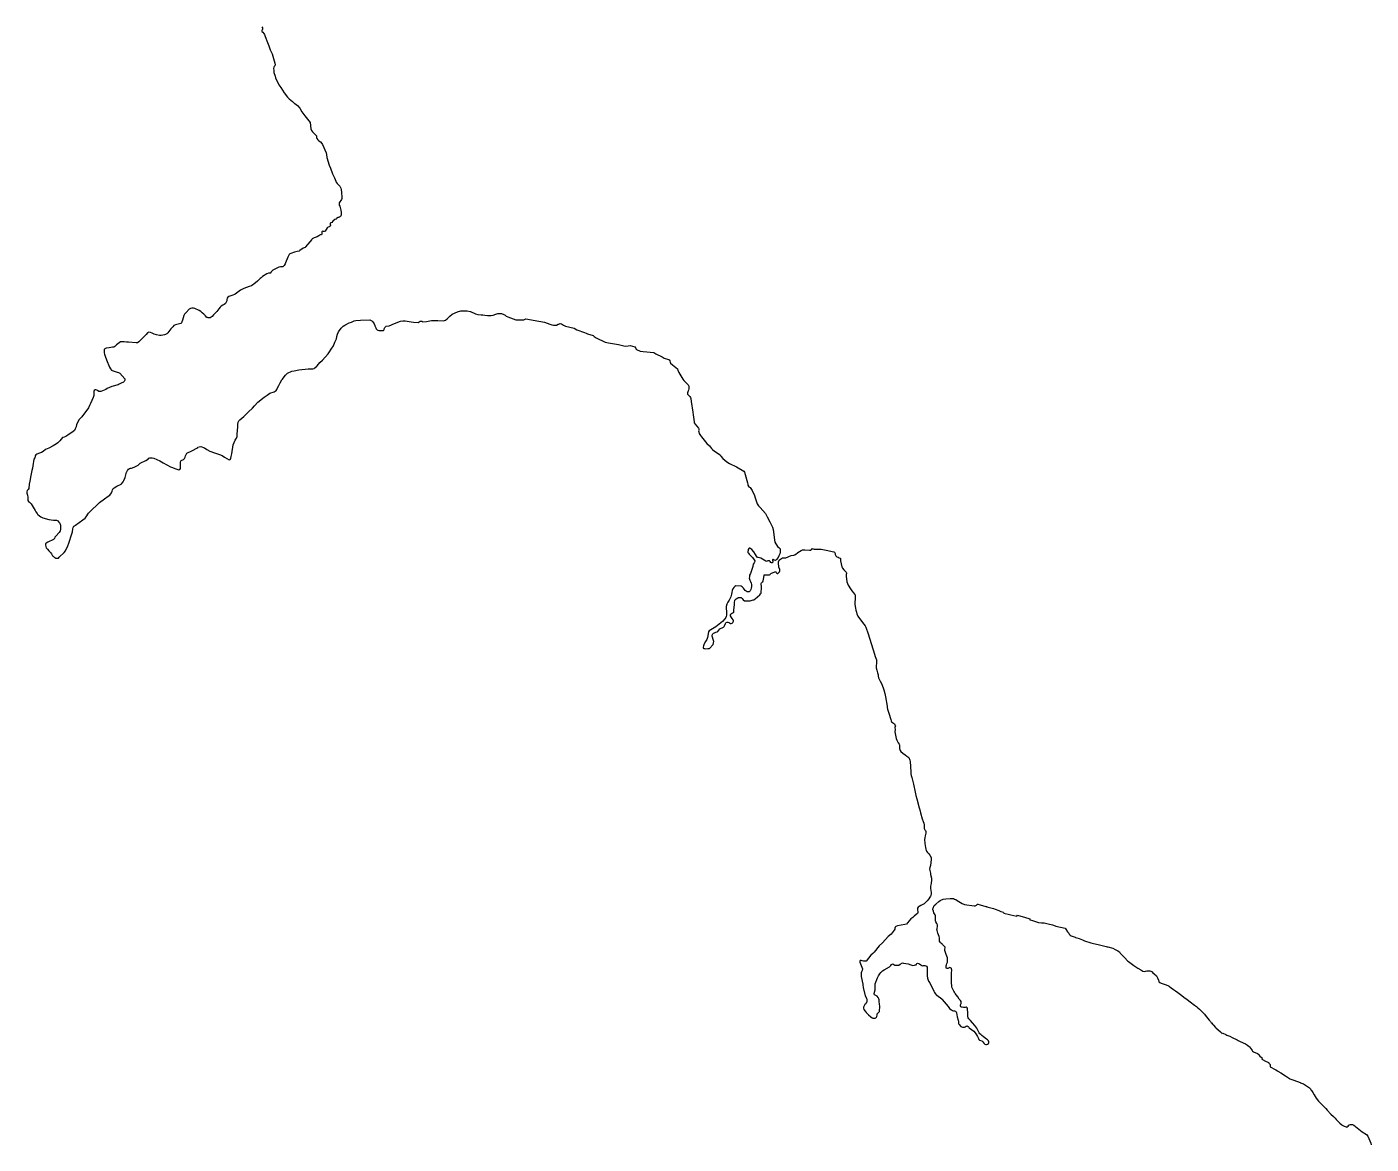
# Model space of a CAD drawing. Header units: inches. Extents: x 1341578 to 1502124, y 557203 to 748561.
# Drawn here: x 1457694 to 1463464, y 588468 to 593265 of the extents above; entities that cross this region are included whole.
import ezdxf

# ---------------------------------------------------------------- set-up
doc = ezdxf.new("R2010")
doc.units = ezdxf.units.IN
doc.header["$MEASUREMENT"] = 0
doc.layers.add('Zipcode', color=7, linetype='Continuous')

msp = doc.modelspace()

# ---------------------------------------------------------------- linework, layer by layer
at = {"layer": 'Zipcode'}
msp.add_lwpolyline([(1458702.6, 593265.2), (1458704.6, 593260.9), (1458705.1, 593256.6), (1458704.6, 593254), (1458703.1, 593251.7), (1458702.1, 593248.8), (1458701.8, 593246.2), (1458702.6, 593244.8), (1458706.3, 593241.4), (1458711.1, 593236.2), (1458713.6, 593231.3), (1458716.8, 593222.7), (1458725.9, 593197.4), (1458732.5, 593183.9), (1458737.9, 593166.1), (1458745.9, 593149), (1458757.8, 593108.4), (1458758.8, 593101.8), (1458758.1, 593097.7), (1458755.3, 593094.4), (1458753.1, 593091.5), (1458752.6, 593086.1), (1458752.7, 593085), (1458752.9, 593078.2), (1458754, 593069.4), (1458759.4, 593053.4), (1458761.3, 593045.4), (1458775.6, 593015.6), (1458783.2, 593003.9), (1458797.7, 592981), (1458811.8, 592963.5), (1458819.3, 592955.7), (1458833.3, 592944.2), (1458841.3, 592937.7), (1458844.2, 592935.3), (1458855.6, 592927.1), (1458864.8, 592916.2), (1458874.4, 592899.4), (1458886.2, 592882.8), (1458909.4, 592854.1), (1458912.9, 592826.7), (1458915.1, 592820.2), (1458919.2, 592813.8), (1458926.7, 592806.3), (1458933.5, 592800), (1458936.8, 592796.2), (1458937.3, 592793.8), (1458937.1, 592790), (1458937.9, 592785.8), (1458942.2, 592779.6), (1458946.8, 592775.5), (1458953.4, 592770.7), (1458959.3, 592764.2), (1458961.9, 592759.8), (1458978.6, 592724.2), (1458980.2, 592716.7), (1458981.3, 592704.2), (1458990.5, 592670.6), (1458996.1, 592658.2), (1459005.5, 592633.7), (1459014, 592616.3), (1459020, 592602.3), (1459021.7, 592597.6), (1459025.2, 592592.9), (1459037.1, 592580.1), (1459040.1, 592575.4), (1459041.2, 592571.6), (1459042.1, 592566.8), (1459044.4, 592553.3), (1459045.9, 592533.3), (1459045.4, 592527.3), (1459043.9, 592523.7), (1459034, 592509.8), (1459033.3, 592507.5), (1459033.3, 592503.8), (1459034.3, 592499.8), (1459036.1, 592494.9), (1459041.2, 592477.5), (1459042.7, 592467), (1459042.7, 592461.3), (1459042.1, 592455.9), (1459041.2, 592452.7), (1459039.6, 592449.8), (1459035.4, 592447.5), (1459031.7, 592446.3), (1459028, 592445.7), (1459025.2, 592445.2), (1459023.8, 592444.1), (1459023.3, 592442.6), (1459022.6, 592440.5), (1459021.6, 592439.2), (1459019.8, 592438.4), (1459015.5, 592437.2), (1459006.8, 592429.8), (1459001.8, 592425.2), (1458998.1, 592423.5), (1458995.7, 592422.1), (1458995.2, 592421.6), (1458995.1, 592420.9), (1458995.6, 592417.4), (1458996.2, 592413), (1458994.9, 592409.3), (1458992.6, 592407.1), (1458990.5, 592406), (1458986.6, 592404.6), (1458984.4, 592403.9), (1458982, 592402), (1458973.8, 592387.3), (1458969.8, 592386.2), (1458966.9, 592386.7), (1458963.6, 592387), (1458960.6, 592386), (1458959.7, 592384.2), (1458959.5, 592383.1), (1458959.1, 592381.6), (1458959.2, 592378), (1458959.3, 592374.5), (1458958.1, 592372.1), (1458956.4, 592371.4), (1458955, 592371.3), (1458952.6, 592371.6), (1458949.9, 592369.7), (1458946.7, 592367.3), (1458940.1, 592363.8), (1458926, 592358.6), (1458920.3, 592355.8), (1458918.1, 592354.4), (1458916.1, 592352.4), (1458908.7, 592341.1), (1458889.9, 592320), (1458887.5, 592317.6), (1458883.8, 592315.3), (1458879.9, 592314.1), (1458865.6, 592303.9), (1458862.1, 592301.9), (1458853.2, 592299.8), (1458842.9, 592296.9), (1458825.9, 592292.1), (1458822.5, 592290.4), (1458818.8, 592287.4), (1458816.3, 592282.2), (1458814.3, 592275.6), (1458804.1, 592251.4), (1458802.2, 592247.1), (1458798.2, 592239.9), (1458795.7, 592237), (1458792.3, 592234.9), (1458789.7, 592234.2), (1458788.5, 592234.3), (1458786.5, 592234.3), (1458782.8, 592234.8), (1458775, 592233.5), (1458749.5, 592220), (1458744.6, 592216.2), (1458742.5, 592212.5), (1458740.6, 592209.1), (1458738.7, 592207.8), (1458734.6, 592207.3), (1458730, 592207), (1458722.8, 592204.4), (1458705.2, 592193.1), (1458699.5, 592187.3), (1458695.3, 592183.8), (1458684.1, 592173.6), (1458668, 592160.3), (1458663.4, 592156.7), (1458657.1, 592153.4), (1458648.3, 592150.1), (1458624.8, 592141.6), (1458610.5, 592134.4), (1458604.1, 592129.7), (1458588, 592117.6), (1458584.3, 592115.7), (1458577.3, 592112.1), (1458559.9, 592107.5), (1458556.2, 592104.8), (1458553.6, 592100.6), (1458552.4, 592094.5), (1458552.3, 592091.5), (1458552.2, 592088), (1458546.3, 592076.6), (1458541, 592073), (1458534.1, 592069.6), (1458527.8, 592065.6), (1458523.1, 592060.7), (1458517.6, 592053.7), (1458509.3, 592043.2), (1458502.1, 592035.6), (1458494.9, 592028), (1458488.9, 592021.3), (1458480.9, 592015.7), (1458473.4, 592014.8), (1458471.2, 592015), (1458468.1, 592016.2), (1458465.7, 592017.6), (1458459.9, 592023.5), (1458453, 592030.9), (1458446.6, 592037.5), (1458440, 592042.7), (1458433.5, 592046.8), (1458414.2, 592055.2), (1458408, 592056.5), (1458402, 592056.3), (1458395.7, 592055), (1458390.4, 592052.7), (1458377.1, 592038.8), (1458370.3, 592031.1), (1458367.6, 592025.7), (1458361.8, 592004.8), (1458359.3, 591998.3), (1458357.1, 591993.7), (1458354.6, 591991.6), (1458337.6, 591987), (1458331.5, 591985.4), (1458324.7, 591982.2), (1458319.8, 591977.4), (1458312.1, 591968.6), (1458297.8, 591951.2), (1458293.6, 591947.2), (1458289, 591944), (1458284.1, 591942.3), (1458269.6, 591940.1), (1458263, 591940.1), (1458250.2, 591942.5), (1458239.6, 591945), (1458231.9, 591949.9), (1458224.6, 591953.1), (1458217.6, 591953.4), (1458211.2, 591951.3), (1458205.4, 591943.8), (1458195.9, 591933.3), (1458173.7, 591911.9), (1458168.7, 591908.5), (1458162.8, 591908.1), (1458130.3, 591911.4), (1458121.4, 591911.7), (1458111.4, 591912.3), (1458102, 591912.9), (1458095.9, 591912.5), (1458077.7, 591898.9), (1458071.5, 591892.4), (1458066.7, 591889.9), (1458061.3, 591888.9), (1458054.2, 591887.5), (1458046, 591886.9), (1458034.2, 591884.6), (1458028.5, 591883.1), (1458026.3, 591880.7), (1458025.6, 591879.2), (1458024.8, 591875.3), (1458024.7, 591871.5), (1458025.3, 591865.8), (1458027, 591859.7), (1458029.8, 591851.1), (1458035, 591835.7), (1458048.4, 591803.5), (1458052.9, 591796.2), (1458057.1, 591791.3), (1458060.1, 591788.9), (1458068.8, 591785.9), (1458080.6, 591782), (1458087.3, 591780.5), (1458092, 591777.7), (1458113.8, 591753.9), (1458114, 591748.2), (1458113, 591744.4), (1458111.7, 591742.5), (1458108.5, 591739.8), (1458105.8, 591738), (1458100.6, 591736), (1458090, 591730.1), (1458084.7, 591727.4), (1458058.7, 591721.1), (1458038.6, 591712.3), (1458032, 591707.1), (1458011, 591699.4), (1458006.7, 591699.1), (1458002.4, 591699.3), (1457996.2, 591703.1), (1457993.2, 591705.1), (1457989.7, 591706.6), (1457986, 591706.5), (1457982.2, 591703.5), (1457981.1, 591699.6), (1457980.2, 591695.2), (1457980.3, 591690.1), (1457980.4, 591682.3), (1457978.1, 591673.6), (1457967.2, 591647.2), (1457962.7, 591638.8), (1457958, 591628.6), (1457929, 591590.3), (1457917.4, 591579), (1457906.9, 591557), (1457904.5, 591547.3), (1457900.9, 591538.5), (1457897.3, 591531.3), (1457892.7, 591526.8), (1457869.6, 591511.1), (1457861.2, 591506.6), (1457853, 591503.1), (1457845.9, 591501.2), (1457834.6, 591487.7), (1457830.4, 591483.4), (1457825.9, 591478.9), (1457820.9, 591474.3), (1457806.4, 591466.2), (1457787.2, 591455.5), (1457780.4, 591453.4), (1457773, 591449.8), (1457763.1, 591442.2), (1457756.2, 591436.8), (1457747.7, 591433.8), (1457736.4, 591429.9), (1457732.1, 591427.7), (1457729.1, 591423.5), (1457728.5, 591419), (1457727.1, 591414.5), (1457724, 591408.5), (1457719.1, 591379.9), (1457718.1, 591370), (1457715.3, 591359.7), (1457711, 591338.7), (1457706.3, 591314.8), (1457703.1, 591301.9), (1457702, 591283.4), (1457698.4, 591278.2), (1457695.1, 591273.8), (1457693.5, 591268.6), (1457693.7, 591262.8), (1457696.6, 591254.2), (1457697.4, 591246.2), (1457697.5, 591240.5), (1457697.3, 591237.8), (1457697.2, 591235.8), (1457697.7, 591230.9), (1457700.8, 591226.9), (1457705.3, 591223.5), (1457711.7, 591217.5), (1457728.4, 591188.7), (1457731.9, 591182.8), (1457737, 591175.5), (1457739.1, 591173.1), (1457740.9, 591171.1), (1457747.2, 591165.5), (1457753.9, 591160.8), (1457761.7, 591157.4), (1457787.8, 591149), (1457807.6, 591147.5), (1457820, 591146.6), (1457826, 591143.3), (1457831.2, 591138.6), (1457835.1, 591133.6), (1457837, 591129.1), (1457838.2, 591125.6), (1457837.9, 591117.2), (1457837.1, 591106.9), (1457836.2, 591101.5), (1457832.3, 591093.5), (1457817.1, 591077.9), (1457814.5, 591075), (1457813.8, 591073.2), (1457812.2, 591068.6), (1457807.7, 591064.2), (1457784, 591051.8), (1457776.3, 591047.5), (1457773.2, 591044.8), (1457772.9, 591040), (1457774.3, 591033.8), (1457774.4, 591033.4), (1457776.7, 591028.2), (1457779, 591025.1), (1457781.3, 591022), (1457788.3, 591015.1), (1457794.9, 591008.6), (1457796, 591006.9), (1457798.6, 591002.5), (1457802.2, 590996.2), (1457803.8, 590994.1), (1457805.6, 590991.6), (1457811.8, 590987.1), (1457813.6, 590986.1), (1457816.9, 590984.3), (1457821.3, 590983), (1457826.3, 590983.2), (1457828.6, 590984.3), (1457832.7, 590988.5), (1457853.9, 591007.8), (1457859.8, 591015.8), (1457868.8, 591037.3), (1457873.6, 591048.2), (1457886.9, 591087.5), (1457889.4, 591096.5), (1457891, 591109), (1457891.1, 591109.9), (1457891.9, 591115.8), (1457895.2, 591120.5), (1457898.5, 591122.8), (1457901.7, 591125.1), (1457917.3, 591136.2), (1457933.6, 591148.7), (1457943, 591155.5), (1457947.4, 591160.5), (1457958.4, 591176.7), (1457964.6, 591184), (1457973.5, 591193.1), (1457993.4, 591211.8), (1458005.9, 591223.2), (1458026, 591237.9), (1458043.1, 591249.4), (1458050.2, 591254.8), (1458056.5, 591264), (1458056.7, 591264.6), (1458059.2, 591271.3), (1458060.5, 591276.7), (1458063.9, 591282.6), (1458068.3, 591286.2), (1458079.7, 591293.1), (1458098.1, 591300.7), (1458100, 591303.1), (1458106.3, 591310.9), (1458109.7, 591316.9), (1458114.9, 591329.9), (1458116.6, 591336.2), (1458119.6, 591346.6), (1458121.5, 591352.9), (1458121.9, 591354.3), (1458125.3, 591360.6), (1458130, 591365.7), (1458133.5, 591368.1), (1458138.9, 591369.8), (1458142.6, 591370.4), (1458147.4, 591371.3), (1458156.4, 591375.7), (1458170.5, 591383.3), (1458179.4, 591391.1), (1458203.6, 591403.2), (1458211, 591406.6), (1458214.8, 591409.1), (1458217, 591412.5), (1458220.6, 591414.9), (1458223.9, 591414.6), (1458228.6, 591414.7), (1458231.9, 591413.9), (1458237.8, 591412.6), (1458264.1, 591401.1), (1458278.7, 591393.5), (1458310.1, 591375.9), (1458314.3, 591374.3), (1458332.2, 591367.7), (1458346.2, 591362.6), (1458349.9, 591364.8), (1458352.5, 591368.8), (1458352.9, 591371.1), (1458353.2, 591373.5), (1458352.8, 591380), (1458352.3, 591387.1), (1458352.7, 591394), (1458353.4, 591397.7), (1458355.7, 591402.3), (1458365.8, 591407), (1458370, 591410.9), (1458372.8, 591416.7), (1458374, 591422.6), (1458376.7, 591429.3), (1458380.6, 591434.2), (1458385.6, 591436.8), (1458395.6, 591441.6), (1458404.1, 591445.6), (1458423.6, 591456.6), (1458426.6, 591459.4), (1458427, 591459.8), (1458432.9, 591461.9), (1458439.8, 591463.3), (1458456.2, 591457.6), (1458466.4, 591450.3), (1458478.3, 591442.5), (1458498.6, 591436.1), (1458520.9, 591428.7), (1458531.9, 591425.1), (1458542.3, 591417.6), (1458562.3, 591406.4), (1458565.3, 591406.8), (1458565.8, 591407.3), (1458567.4, 591408.6), (1458568.6, 591412.4), (1458570.1, 591420.7), (1458572.6, 591432), (1458579.4, 591469.8), (1458582.6, 591480.4), (1458587.3, 591490.6), (1458593, 591499.4), (1458595.7, 591506), (1458596.4, 591515.5), (1458598.9, 591547.6), (1458599.2, 591554.7), (1458599.2, 591555.4), (1458599.3, 591558.1), (1458600.4, 591567.4), (1458603.8, 591573.9), (1458607.1, 591578.2), (1458625.2, 591592.2), (1458645.2, 591611.6), (1458662.2, 591628.3), (1458670, 591637.6), (1458684.9, 591653.1), (1458712.4, 591675.4), (1458725.2, 591683.1), (1458736.4, 591691.9), (1458754.3, 591697.4), (1458759.9, 591700.2), (1458763.8, 591703.5), (1458766.9, 591707.4), (1458769.7, 591714.3), (1458774.5, 591724.5), (1458780.4, 591736.1), (1458788.5, 591749.5), (1458789, 591750.6), (1458803.6, 591769.6), (1458812.7, 591777.7), (1458830.1, 591785.9), (1458840.5, 591787.9), (1458860.3, 591791.6), (1458900.3, 591796.2), (1458911.1, 591796.5), (1458921, 591796.9), (1458926, 591798.6), (1458929.9, 591801), (1458938.2, 591807.8), (1458939.6, 591809.4), (1458951.6, 591823.3), (1458962, 591833.8), (1458986.2, 591860.4), (1458992.3, 591869.8), (1458999.8, 591881.6), (1459010.3, 591894.8), (1459015.6, 591910.4), (1459021.8, 591925), (1459024.3, 591935.7), (1459026.7, 591945.8), (1459031.6, 591955.8), (1459043.1, 591971.2), (1459051.1, 591980.3), (1459058.8, 591984.4), (1459077.3, 591993.4), (1459087.4, 591997), (1459099, 592001.9), (1459106.1, 592004.5), (1459125.8, 592005.4), (1459165.2, 592006.4), (1459174.2, 592002.1), (1459178.9, 591997.9), (1459183.7, 591990.1), (1459187.1, 591982.7), (1459187.7, 591981.3), (1459191, 591972.7), (1459193.4, 591968), (1459196.7, 591964.6), (1459200.5, 591962.4), (1459203.7, 591961.8), (1459212.1, 591961.4), (1459224.6, 591960.8), (1459226, 591962), (1459226.6, 591964.8), (1459227.5, 591967.7), (1459229.3, 591973.4), (1459232.2, 591977.4), (1459236.3, 591979.1), (1459249, 591981.8), (1459271, 591990.7), (1459297.8, 592001.6), (1459307.9, 592002.4), (1459317, 592002), (1459342.3, 591998.3), (1459353.6, 591996.8), (1459372.8, 591995.2), (1459382.1, 592000.9), (1459386.6, 592001.4), (1459389.5, 592000.5), (1459390.3, 591999.9), (1459392.7, 591998.5), (1459409.4, 592000), (1459430.9, 592003.5), (1459457.6, 592003.5), (1459480.2, 592002.4), (1459486.7, 592004), (1459490.3, 592005.2), (1459497.8, 592010.5), (1459508.8, 592023.3), (1459518.8, 592030.8), (1459542, 592041.3), (1459555.8, 592044.9), (1459582.8, 592045), (1459596.8, 592042.6), (1459598.3, 592042), (1459619.5, 592033.3), (1459628.9, 592030), (1459643.9, 592028.9), (1459650.1, 592028.5), (1459659.7, 592027.3), (1459671.1, 592025.3), (1459687.1, 592024.9), (1459694.5, 592026.3), (1459706.7, 592030.9), (1459715.3, 592033.5), (1459730.3, 592033.6), (1459741.1, 592030.5), (1459746.5, 592026.5), (1459751.4, 592022.8), (1459757.7, 592019.1), (1459791.7, 592007.1), (1459820.4, 592006.2), (1459826, 592007.5), (1459834.7, 592011), (1459843.9, 592009.6), (1459867, 592005.2), (1459915.4, 591996.5), (1459938.9, 591987.6), (1459946.5, 591984.9), (1459954.1, 591983.6), (1459960.5, 591983.4), (1459966.6, 591984.2), (1459974, 591988.1), (1459977.3, 591989), (1459983.1, 591990.6), (1459988.3, 591989.9), (1459997.5, 591984.6), (1460004.9, 591980.4), (1460043, 591970.6), (1460054.5, 591964), (1460086.8, 591953.1), (1460094.2, 591949.2), (1460100.3, 591946.6), (1460124.1, 591939.3), (1460129.1, 591935.4), (1460132.5, 591932.6), (1460137.5, 591929.7), (1460176.1, 591911.5), (1460190.2, 591907.8), (1460233, 591900.7), (1460261.9, 591894.3), (1460273.8, 591895.6), (1460282.9, 591896.6), (1460303, 591890.5), (1460306.6, 591887.2), (1460307.3, 591884.7), (1460307.3, 591884.6), (1460308, 591882.4), (1460310.6, 591879), (1460326.1, 591872.7), (1460338.7, 591870.9), (1460384.5, 591866.2), (1460392.9, 591861.1), (1460420.3, 591847.4), (1460428.5, 591842.4), (1460447.5, 591837.3), (1460450.6, 591835), (1460453.4, 591831.2), (1460454.5, 591825.4), (1460456.4, 591820.7), (1460465.4, 591814.4), (1460485.6, 591795.9), (1460487.5, 591791.5), (1460492.5, 591780.1), (1460509.5, 591752.2), (1460513.7, 591746.3), (1460531.5, 591728.2), (1460535.1, 591721.6), (1460535.3, 591715), (1460534.4, 591710.4), (1460533.4, 591705.3), (1460532.3, 591702.6), (1460530.4, 591697.3), (1460529.1, 591693.5), (1460528.7, 591690.5), (1460529, 591688.3), (1460533.9, 591683), (1460539.1, 591678.2), (1460542.5, 591673.8), (1460543.8, 591668.9), (1460544.8, 591655.9), (1460551.8, 591610.6), (1460554.1, 591599.7), (1460557.5, 591568.5), (1460558.4, 591565), (1460562, 591559.4), (1460577, 591542.4), (1460577.5, 591539.2), (1460577.7, 591536.1), (1460577.4, 591533.1), (1460576.8, 591530.2), (1460577.6, 591525.4), (1460579.9, 591518.7), (1460584.8, 591510.8), (1460589.6, 591503.9), (1460606.2, 591483.7), (1460612.4, 591476.2), (1460624, 591466.6), (1460632, 591454.6), (1460636.2, 591450.2), (1460644.5, 591443.7), (1460668.9, 591427.6), (1460672.7, 591422), (1460680.2, 591411.7), (1460698, 591397.6), (1460709.8, 591389.8), (1460739.9, 591376.4), (1460770.3, 591357.3), (1460773.9, 591352.7), (1460777, 591342.3), (1460787, 591307.1), (1460787.5, 591301.2), (1460788.5, 591296.5), (1460792.9, 591290.6), (1460797.5, 591286.8), (1460801.6, 591282.4), (1460806.5, 591274.9), (1460816.2, 591252.2), (1460819, 591242.8), (1460828.7, 591217), (1460834, 591208.5), (1460840.5, 591201.6), (1460863.5, 591175.3), (1460871, 591161.8), (1460882.9, 591140.2), (1460893.7, 591116.1), (1460896.6, 591106.6), (1460897.6, 591097.3), (1460900.4, 591084.3), (1460902.4, 591061.7), (1460904.5, 591051.7), (1460916, 591034.1), (1460920.6, 591030.2), (1460924.7, 591026.7), (1460926.6, 591023.3), (1460927.1, 591022.5), (1460927.5, 591017.9), (1460927.5, 591017.8), (1460926.5, 591009.9), (1460924.8, 591002.4), (1460921.2, 590994.3), (1460917.9, 590986.7), (1460911.5, 590977.6), (1460907.5, 590974.4), (1460902.2, 590974.7), (1460899.6, 590976), (1460897.2, 590977.5), (1460895, 590977.7), (1460894.5, 590976.5), (1460894.5, 590974.8), (1460895.7, 590970.3), (1460895.2, 590966.9), (1460894.1, 590964.9), (1460892.7, 590963.8), (1460889.5, 590963.9), (1460887.3, 590965.4), (1460883.9, 590969.7), (1460881.2, 590971.8), (1460877.1, 590972.4), (1460873.7, 590971.7), (1460870.5, 590970.3), (1460867.6, 590970), (1460865.1, 590971.2), (1460851.6, 590979.1), (1460843.4, 590983.5), (1460832.7, 590986.1), (1460829, 590986.8), (1460825.4, 590992.6), (1460821, 590999.9), (1460813.3, 591010.2), (1460804.6, 591020.2), (1460801, 591024.1), (1460797, 591026.1), (1460794.4, 591026), (1460792.3, 591024.7), (1460790.1, 591021.2), (1460789.3, 591018.5), (1460788.9, 591017.1), (1460788.2, 591012.1), (1460788.6, 591008.2), (1460790.4, 591005.5), (1460794.5, 591000.4), (1460808.4, 590986), (1460815, 590977), (1460818.4, 590972.4), (1460818.4, 590969.5), (1460817.2, 590966), (1460815.4, 590963.3), (1460811.2, 590958.1), (1460809.2, 590948.6), (1460799, 590918.2), (1460795.9, 590910.2), (1460794.9, 590903.9), (1460794.5, 590898.1), (1460794.9, 590894), (1460796.9, 590889.2), (1460800, 590883.5), (1460802.3, 590876.3), (1460803.6, 590870.3), (1460803.7, 590862.6), (1460802.8, 590854.8), (1460801.7, 590849), (1460798.2, 590843.3), (1460793.4, 590839.5), (1460789.3, 590839), (1460785.1, 590839.6), (1460780.7, 590841.9), (1460777.2, 590845), (1460772.5, 590850.8), (1460769.7, 590854.3), (1460763.8, 590860.2), (1460758.8, 590863.8), (1460737.2, 590864.8), (1460732.3, 590862.1), (1460728.2, 590857.6), (1460724.3, 590852.6), (1460721.3, 590845.5), (1460719, 590836.9), (1460717.6, 590829.6), (1460715.3, 590817.2), (1460707.3, 590802.7), (1460702.5, 590795), (1460697.4, 590786.4), (1460695.3, 590776.2), (1460696.5, 590746.8), (1460696.4, 590739.5), (1460695.6, 590733.9), (1460693.8, 590729.7), (1460689.7, 590723.6), (1460679.8, 590712.2), (1460650.7, 590688.6), (1460621.8, 590672.2), (1460618.6, 590667.3), (1460617.6, 590660.5), (1460616.2, 590649.6), (1460614.7, 590642.6), (1460611.5, 590634.3), (1460606.7, 590625.6), (1460601.1, 590615.6), (1460597.2, 590606.9), (1460596.4, 590601.8), (1460597, 590597.7), (1460598.7, 590596.1), (1460602.3, 590595.2), (1460606.7, 590595), (1460616.5, 590595.9), (1460624, 590596.1), (1460638.7, 590613.4), (1460641.3, 590620.2), (1460642.2, 590625.6), (1460641.3, 590630.1), (1460635.1, 590648.2), (1460635.4, 590652.5), (1460637.4, 590658.4), (1460641.4, 590661.8), (1460645.7, 590663.7), (1460651.3, 590665.7), (1460656.4, 590667.8), (1460659, 590669), (1460668.4, 590679.9), (1460683.4, 590687.9), (1460686.5, 590689.9), (1460687.5, 590692.5), (1460691.9, 590703.1), (1460693.4, 590705.8), (1460695, 590707.8), (1460698.9, 590709.4), (1460702.7, 590709.3), (1460706.2, 590708), (1460709.9, 590705.6), (1460713.4, 590703.6), (1460716.7, 590702.9), (1460721.1, 590704.6), (1460723.8, 590707.7), (1460726.5, 590712.9), (1460727.1, 590715.1), (1460725.6, 590719.3), (1460720.8, 590725.3), (1460717.4, 590729.5), (1460713.4, 590736.4), (1460713.2, 590741.2), (1460714.7, 590743.8), (1460718.2, 590746.8), (1460722.3, 590748.6), (1460726.6, 590749.8), (1460727.4, 590751.5), (1460728.2, 590762.1), (1460731.5, 590783), (1460731.1, 590794.4), (1460731.8, 590800), (1460732.8, 590803.6), (1460734.8, 590806.9), (1460737.5, 590808.5), (1460745.7, 590813.5), (1460748.2, 590814.9), (1460751.5, 590815.4), (1460755.6, 590815.3), (1460758.9, 590814.2), (1460763.5, 590810.3), (1460768.6, 590805.3), (1460773.1, 590801.2), (1460777, 590800.4), (1460797.7, 590800.5), (1460810.8, 590804.3), (1460815.6, 590805), (1460820.2, 590809.5), (1460839.4, 590825.6), (1460843.1, 590830.2), (1460844.7, 590833.4), (1460845.1, 590836.9), (1460846.1, 590855.7), (1460846.6, 590862), (1460845.7, 590872.1), (1460845.9, 590875.6), (1460847.2, 590877.7), (1460850.3, 590880.5), (1460852.6, 590881.9), (1460854, 590886.7), (1460855.5, 590893.4), (1460857.9, 590909.7), (1460858.8, 590911.9), (1460860.3, 590912.7), (1460862, 590912.7), (1460867.9, 590912.1), (1460873.6, 590912.3), (1460877.1, 590911.8), (1460880.6, 590911.9), (1460883.3, 590913.5), (1460884.4, 590914.3), (1460885.2, 590916.8), (1460886.5, 590918), (1460904.5, 590924.6), (1460907.2, 590924.9), (1460908.8, 590924.5), (1460910.3, 590923.2), (1460910.9, 590921.2), (1460911.6, 590919.2), (1460913.7, 590917.4), (1460916.2, 590917.8), (1460924, 590925), (1460925.6, 590929.9), (1460925.7, 590933.7), (1460925.1, 590935.2), (1460921.6, 590944.5), (1460919.2, 590963.4), (1460919.7, 590967.9), (1460921.9, 590974.6), (1460924, 590976.6), (1460928.3, 590979.7), (1460933.1, 590982.9), (1460937.3, 590984.8), (1460941.2, 590985.6), (1460944.2, 590985.4), (1460945.4, 590985.3), (1460950, 590985.1), (1460951, 590985.1), (1460951.3, 590985.2), (1460973.5, 590995.1), (1460985.4, 590997.2), (1460988.3, 590997.7), (1460990.1, 590997.9), (1460992.6, 591000), (1461002.9, 591008.6), (1461009.3, 591012.1), (1461017.7, 591016.6), (1461023, 591019.1), (1461033.4, 591020), (1461052.5, 591018.4), (1461055.4, 591018.5), (1461058.3, 591018.5), (1461060.1, 591019.3), (1461060.8, 591020.6), (1461061.6, 591022.1), (1461062.9, 591023.7), (1461064.1, 591024.5), (1461065.5, 591024.4), (1461068.2, 591023.3), (1461072.5, 591022), (1461078.4, 591021.7), (1461084, 591021.9), (1461093.8, 591022.2), (1461103.4, 591021.8), (1461124.8, 591017.6), (1461156.8, 591010.6), (1461159.5, 591008.9), (1461161.2, 591006.7), (1461162.8, 591003.3), (1461163.7, 590999.3), (1461166.3, 590993.7), (1461170, 590989.7), (1461175.3, 590987.3), (1461180.6, 590985.5), (1461183.8, 590983.7), (1461184.5, 590983.4), (1461185.8, 590981.6), (1461185.9, 590980.7), (1461186.3, 590977.7), (1461186.5, 590973.3), (1461186.5, 590972.4), (1461192, 590947.2), (1461195, 590941), (1461199.5, 590933.8), (1461203.9, 590929.2), (1461208.9, 590925.6), (1461210.3, 590924), (1461211.2, 590920.7), (1461211.1, 590917.6), (1461210.8, 590913.4), (1461210.6, 590906.8), (1461213.4, 590882.8), (1461215.7, 590875), (1461218.8, 590868.5), (1461228.8, 590852.5), (1461234.7, 590842.8), (1461242, 590835.1), (1461246.4, 590829.8), (1461248.5, 590826), (1461249.4, 590822.3), (1461249.4, 590817.1), (1461249.3, 590815.8), (1461248.8, 590811.4), (1461247.2, 590791.1), (1461247.9, 590785), (1461250.7, 590769.5), (1461252, 590760.1), (1461254.2, 590752), (1461256.5, 590745.1), (1461260.6, 590735.4), (1461267.3, 590724.3), (1461286, 590699.9), (1461292, 590692.8), (1461294.9, 590687.9), (1461304.9, 590659.2), (1461332, 590571.3), (1461335.1, 590560.9), (1461340.3, 590547.8), (1461339.8, 590530.6), (1461338.6, 590524.8), (1461338.4, 590520.2), (1461339.3, 590513.1), (1461342.5, 590503.3), (1461344.6, 590491.5), (1461347.2, 590482.8), (1461348.1, 590476.5), (1461348.7, 590470.4), (1461351.2, 590463.9), (1461355.6, 590455.1), (1461362.8, 590442.6), (1461372.6, 590418.9), (1461375.5, 590402.2), (1461379.5, 590388.6), (1461385.6, 590348.4), (1461386.2, 590342.8), (1461388, 590335.6), (1461393.7, 590318.9), (1461401.5, 590291.8), (1461403.2, 590285.3), (1461405.2, 590281.5), (1461408.8, 590278.1), (1461413.3, 590275.2), (1461417.5, 590271.8), (1461419.7, 590268.7), (1461421, 590265.5), (1461421.3, 590263.2), (1461418.6, 590256.7), (1461420, 590248.8), (1461419.5, 590237.7), (1461425, 590210), (1461427.3, 590202.1), (1461430.3, 590196), (1461433.6, 590191.2), (1461437.6, 590185.1), (1461439.4, 590181.8), (1461439.6, 590167.3), (1461442.2, 590157.7), (1461444.3, 590154.3), (1461453.7, 590146.4), (1461462.9, 590139.8), (1461470.3, 590134.2), (1461479.1, 590127.9), (1461484.2, 590116.2), (1461484.4, 590111.2), (1461485.9, 590089.8), (1461487.3, 590064.6), (1461487.7, 590057.6), (1461489.2, 590050.6), (1461491.7, 590041.7), (1461499.4, 590014), (1461507, 589979.4), (1461509.8, 589965), (1461513.6, 589950.7), (1461523.7, 589911.8), (1461526.4, 589903), (1461529.8, 589890.9), (1461536.3, 589864.4), (1461540.5, 589853), (1461543.4, 589846.4), (1461545, 589838.5), (1461545.3, 589826.2), (1461545.2, 589822.6), (1461546.1, 589820.1), (1461548.5, 589817), (1461551.1, 589814.2), (1461552.5, 589810.5), (1461552.5, 589806.8), (1461551.7, 589802.8), (1461550.7, 589797.9), (1461549.2, 589792), (1461547.2, 589783.7), (1461546.9, 589775.3), (1461547.3, 589758.1), (1461548.8, 589750.5), (1461550.1, 589741.8), (1461551.5, 589733.8), (1461553, 589729.3), (1461555.6, 589725.4), (1461559.8, 589720.8), (1461563.6, 589715.9), (1461564.7, 589714.5), (1461569.5, 589708.2), (1461574.7, 589698.2), (1461575, 589690.1), (1461571.5, 589664.6), (1461569.4, 589656.3), (1461568.6, 589648.4), (1461571.8, 589631.1), (1461572.9, 589625.8), (1461575.9, 589610.2), (1461576.8, 589602.4), (1461575.3, 589586.5), (1461572.9, 589576.1), (1461572.5, 589565.7), (1461574.9, 589547.9), (1461574.8, 589542), (1461573.4, 589535.9), (1461571.6, 589532.6), (1461569.5, 589528.5), (1461564.5, 589521.3), (1461558, 589513.2), (1461552.3, 589507.2), (1461545.3, 589500.4), (1461530.9, 589492.2), (1461524.2, 589488.4), (1461519.8, 589485), (1461516.7, 589480.9), (1461515.8, 589476.5), (1461516.2, 589472.1), (1461518.2, 589466.9), (1461518.5, 589462.5), (1461515.8, 589458.8), (1461510.2, 589453.5), (1461502.7, 589447), (1461495.9, 589441.3), (1461488.2, 589435.1), (1461474.1, 589418.5), (1461468.6, 589412.9), (1461461.9, 589411), (1461430.9, 589404.7), (1461423.8, 589402.1), (1461419.9, 589400.1), (1461419.4, 589395.8), (1461419.2, 589391), (1461416.9, 589386.2), (1461402.8, 589370), (1461390.8, 589360.2), (1461366.7, 589332.7), (1461352.2, 589319.9), (1461331.1, 589292), (1461325.1, 589287), (1461316, 589278.8), (1461295.7, 589253.9), (1461291.1, 589253.7), (1461285.2, 589254.3), (1461279.6, 589255.5), (1461274.1, 589256.4), (1461270.1, 589256), (1461268.7, 589253.9), (1461268.6, 589249.9), (1461280.1, 589220.7), (1461279.3, 589213.8), (1461276.4, 589208.1), (1461275.3, 589203.6), (1461274.9, 589197.1), (1461275.1, 589193.6), (1461275.3, 589187.7), (1461281.6, 589154.7), (1461281.9, 589152.2), (1461283.3, 589140.6), (1461292.2, 589104.4), (1461297.3, 589094.4), (1461299.3, 589087.3), (1461299.6, 589082.2), (1461298.6, 589078), (1461296.7, 589074.9), (1461294.1, 589070.7), (1461289.9, 589067.3), (1461284, 589056.1), (1461284.7, 589052), (1461286.7, 589046.4), (1461291.6, 589038.5), (1461296.3, 589033), (1461306.2, 589023.2), (1461316, 589014.2), (1461321.2, 589010.3), (1461325.3, 589009.2), (1461329.8, 589008.8), (1461334, 589009.1), (1461337.3, 589010.6), (1461340.2, 589013.3), (1461342, 589016.7), (1461343.2, 589021.2), (1461343.7, 589026.8), (1461352.6, 589038.2), (1461353.9, 589045.3), (1461354.5, 589053.3), (1461354.1, 589060.4), (1461353.5, 589069.5), (1461352.5, 589080.1), (1461351.4, 589087.4), (1461349.9, 589092.6), (1461347.4, 589098.1), (1461342.9, 589103.1), (1461337.1, 589106), (1461332.2, 589109.5), (1461330.7, 589111.4), (1461330.3, 589115), (1461334.2, 589130.3), (1461334.1, 589143.8), (1461334.2, 589156.1), (1461344.1, 589182.1), (1461349.2, 589191), (1461354.1, 589199), (1461358.8, 589205.1), (1461365.5, 589211.6), (1461372.7, 589215.9), (1461395.9, 589228.8), (1461401.4, 589235), (1461404.2, 589239.1), (1461407.9, 589241.4), (1461410.2, 589241.8), (1461412.1, 589240.9), (1461414.7, 589239.2), (1461419.1, 589236.3), (1461421.9, 589235.9), (1461435.7, 589236.9), (1461442.4, 589241.2), (1461451.7, 589245.9), (1461456.9, 589245.6), (1461476.3, 589241.9), (1461487.5, 589238.4), (1461497, 589235.6), (1461504.2, 589236.2), (1461508.3, 589237.2), (1461510.6, 589238.3), (1461512.2, 589241.3), (1461514.2, 589243.7), (1461516.3, 589244.3), (1461524.9, 589242.2), (1461530.2, 589238.2), (1461534.8, 589234.9), (1461538.9, 589233.9), (1461541.6, 589234.3), (1461542.6, 589234.4), (1461547.5, 589234.6), (1461552.1, 589233.8), (1461555.5, 589231.8), (1461557.5, 589228.5), (1461558.5, 589224.5), (1461558.5, 589218), (1461558.2, 589211.7), (1461558.2, 589203.4), (1461558, 589195.8), (1461558.1, 589188.8), (1461559.1, 589181.7), (1461559.3, 589180.7), (1461560.6, 589175.7), (1461563.9, 589168.1), (1461568.7, 589159.9), (1461586.6, 589124.5), (1461588.9, 589119.4), (1461592.5, 589114.4), (1461596, 589109.6), (1461599.4, 589107.1), (1461620.7, 589091.3), (1461622.1, 589090.3), (1461622.9, 589089.4), (1461648.5, 589058.9), (1461653.3, 589050.3), (1461660, 589046.2), (1461661, 589045.3), (1461662, 589044.3), (1461665.1, 589041.5), (1461666.5, 589041.3), (1461670.3, 589040.6), (1461674.6, 589040.2), (1461679.5, 589039.2), (1461681, 589037.3), (1461682.4, 589035.6), (1461683.3, 589032.4), (1461686.8, 589014.9), (1461690.5, 589001), (1461692.2, 588992.5), (1461692.7, 588986.4), (1461693.4, 588983.3), (1461695, 588981.8), (1461701.9, 588973.8), (1461709.7, 588970.4), (1461714.5, 588970), (1461717.9, 588970.4), (1461721.4, 588971.9), (1461721.4, 588971.9), (1461725.7, 588974.4), (1461729.2, 588975.7), (1461733.4, 588973.2), (1461737, 588970.7), (1461738.8, 588968), (1461757.7, 588953.1), (1461764.3, 588946.3), (1461769.8, 588937.5), (1461774.6, 588929.8), (1461775.8, 588927.9), (1461778.3, 588922), (1461779.4, 588917.7), (1461780.8, 588915.3), (1461782.1, 588915), (1461792.2, 588912.2), (1461796.5, 588907.8), (1461801.4, 588902.1), (1461805, 588897.8), (1461809.1, 588896.2), (1461813.2, 588896.3), (1461816.6, 588897.2), (1461820.7, 588900.1), (1461822.4, 588903.1), (1461822.7, 588907), (1461821.1, 588911.8), (1461817.5, 588915.2), (1461813.1, 588918.9), (1461799.8, 588928.3), (1461792.4, 588934.7), (1461787.7, 588938.9), (1461784.3, 588942.1), (1461781.4, 588945.4), (1461771.6, 588965.3), (1461762.1, 588977.2), (1461752.2, 588988.6), (1461743.6, 588998.5), (1461737, 589006.5), (1461733.8, 589010.7), (1461732.7, 589014.7), (1461732.4, 589019.8), (1461732.3, 589031), (1461730.7, 589048.7), (1461729.3, 589053.6), (1461725.8, 589055.4), (1461721, 589055.3), (1461718.1, 589054.9), (1461717.1, 589054.8), (1461713.7, 589054.9), (1461708.7, 589055.6), (1461704.6, 589056.2), (1461702.4, 589058.1), (1461700.8, 589060.2), (1461700.4, 589063.6), (1461700.6, 589065.8), (1461701.8, 589068.5), (1461703.6, 589072.3), (1461703.9, 589076.6), (1461704, 589077.3), (1461703.3, 589081), (1461700.8, 589085.3), (1461695.9, 589091.1), (1461690.2, 589100.7), (1461678.4, 589115.4), (1461675.1, 589120.3), (1461671.9, 589125.3), (1461670.4, 589127.7), (1461666.4, 589135.8), (1461664.3, 589142.1), (1461663.5, 589148.4), (1461663.2, 589151.8), (1461663, 589155.3), (1461662.4, 589167.2), (1461662.7, 589187.2), (1461663, 589204), (1461663.1, 589215), (1461662.3, 589222.1), (1461660.7, 589223.8), (1461655.4, 589225.8), (1461649.6, 589223.3), (1461645.9, 589222.6), (1461642.9, 589222.1), (1461640.8, 589222.5), (1461639.5, 589224.9), (1461639.1, 589228.7), (1461639.3, 589233), (1461640.6, 589238.3), (1461642.6, 589244.1), (1461645.3, 589249.8), (1461645.8, 589254.8), (1461645.5, 589261.1), (1461644.8, 589267.8), (1461642.9, 589275.6), (1461639, 589282.2), (1461634.2, 589299.8), (1461634.3, 589301.9), (1461634.9, 589313), (1461629.9, 589319.1), (1461623.8, 589325.2), (1461622, 589327.3), (1461621.1, 589328.2), (1461617.3, 589330.3), (1461615, 589332.4), (1461613.2, 589335.6), (1461611.1, 589339.3), (1461610.9, 589342.5), (1461610.9, 589347.1), (1461610.7, 589353.1), (1461609.9, 589359.8), (1461606.3, 589367.1), (1461604, 589374.3), (1461602.8, 589379.9), (1461601, 589384.9), (1461599.6, 589389.7), (1461600.3, 589392.9), (1461601.8, 589404.3), (1461601.8, 589409.7), (1461599.4, 589415.4), (1461595.2, 589421.9), (1461593.8, 589426.1), (1461593.5, 589433.9), (1461593.5, 589434.4), (1461593.6, 589441.2), (1461593.2, 589447.8), (1461591.9, 589452.8), (1461591.9, 589452.8), (1461587.2, 589461.2), (1461584.6, 589468), (1461582.6, 589474.9), (1461582.9, 589478.3), (1461583.9, 589481.6), (1461585.4, 589485.3), (1461586, 589488.7), (1461587.8, 589492.3), (1461595.3, 589498.9), (1461607.8, 589510), (1461613, 589514), (1461619.6, 589517.2), (1461624.4, 589518.8), (1461626.4, 589519.4), (1461637.8, 589520.7), (1461657.2, 589522.3), (1461668.5, 589522.4), (1461671.2, 589522.2), (1461675.4, 589520.4), (1461680.9, 589517.7), (1461687.3, 589513.5), (1461707.6, 589501.5), (1461718.6, 589496.6), (1461759.8, 589490.8), (1461763.5, 589491.6), (1461769.4, 589494.4), (1461773.4, 589497.7), (1461775.1, 589499), (1461785.3, 589495.9), (1461810, 589488.8), (1461813.3, 589487.9), (1461814.6, 589487.5), (1461836.8, 589481.2), (1461842, 589479.7), (1461850.3, 589476.5), (1461866.1, 589470.4), (1461873.5, 589467.5), (1461884.1, 589463.4), (1461884.9, 589462.1), (1461886.4, 589459.7), (1461912, 589453.6), (1461916.8, 589452.4), (1461943.1, 589446.3), (1461943.4, 589446.8), (1461946.3, 589451.5), (1461970.1, 589444.4), (1461976.3, 589442.5), (1461998.5, 589435.9), (1461998, 589432.7), (1461997.9, 589431.5), (1462000.1, 589430.4), (1462010.1, 589428.1), (1462035.9, 589420.2), (1462048.1, 589418.8), (1462060.8, 589418.3), (1462077.7, 589414.5), (1462095.2, 589409.1), (1462100, 589407.6), (1462110.8, 589404.5), (1462149.8, 589395.3), (1462153.1, 589390.6), (1462160.7, 589379.8), (1462163.8, 589376.4), (1462165.4, 589373.5), (1462165.5, 589373.4), (1462168, 589369), (1462171, 589365.1), (1462175.6, 589362.7), (1462193.7, 589356), (1462194.7, 589355.7), (1462199.7, 589354.3), (1462200.6, 589354), (1462200.6, 589354), (1462210.6, 589351.1), (1462224.5, 589345.3), (1462233.5, 589341.5), (1462260.8, 589332.6), (1462266.4, 589330.9), (1462297.6, 589323.4), (1462326.6, 589316.5), (1462331.2, 589315.4), (1462333.8, 589314.8), (1462354.6, 589309.5), (1462364.8, 589304.1), (1462376.8, 589297.8), (1462383.8, 589294.1), (1462386.5, 589288.4), (1462405.5, 589269.8), (1462419.8, 589253.6), (1462426, 589249.6), (1462428.1, 589247.9), (1462439.2, 589239.4), (1462440.1, 589238.8), (1462441.3, 589238), (1462445.6, 589235.2), (1462462.5, 589224.1), (1462475.1, 589215.8), (1462483.8, 589210.9), (1462492.2, 589209.7), (1462494.9, 589211), (1462501.2, 589212), (1462505, 589212.3), (1462507.4, 589212.4), (1462514, 589212), (1462518.5, 589210.4), (1462523, 589208), (1462527, 589204.2), (1462532, 589199.2), (1462541.6, 589190.1), (1462545.8, 589185.6), (1462547.1, 589182.4), (1462551.5, 589172), (1462552.2, 589168.6), (1462552.9, 589165.3), (1462556, 589162.1), (1462562.9, 589159.3), (1462584.3, 589151.7), (1462593.3, 589148), (1462596.3, 589146.5), (1462606.3, 589138), (1462609.6, 589135.6), (1462614.8, 589131.9), (1462624.3, 589125.7), (1462634.1, 589119), (1462651.1, 589105.8), (1462652.4, 589104.8), (1462657.5, 589100.9), (1462659, 589099.7), (1462673.6, 589088.5), (1462686.6, 589079), (1462705.7, 589065.1), (1462709.9, 589061.8), (1462713.4, 589059), (1462719.8, 589053.9), (1462727.1, 589047.1), (1462736.8, 589036.9), (1462746.5, 589027.3), (1462747.7, 589025.9), (1462751.2, 589022.2), (1462751.5, 589021.8), (1462768.4, 589000.1), (1462773.5, 588994.1), (1462775.4, 588991.9), (1462775.6, 588991.7), (1462777.5, 588989.4), (1462777.8, 588989.1), (1462784.3, 588982.1), (1462786.7, 588979.4), (1462796.1, 588969), (1462799.1, 588966.3), (1462803.8, 588962), (1462805.9, 588960.1), (1462817.3, 588950.4), (1462821.6, 588946.6), (1462822.6, 588944.3), (1462823.4, 588942.7), (1462826.8, 588944.2), (1462839.2, 588938.7), (1462844.5, 588936.3), (1462856.6, 588930.9), (1462867.7, 588925.5), (1462887.9, 588915.5), (1462892.9, 588913), (1462898.5, 588910.2), (1462914.4, 588902.9), (1462924, 588898.4), (1462933.4, 588892.7), (1462934.7, 588891.6), (1462939.8, 588887.2), (1462941.4, 588885.8), (1462950, 588873.7), (1462952.4, 588869.7), (1462955, 588867.2), (1462958.6, 588865), (1462975.4, 588856.6), (1462975.7, 588856.4), (1462979.6, 588853.7), (1462980, 588853.4), (1462981.9, 588850.9), (1462986.1, 588846.3), (1462991.4, 588841.2), (1462996.2, 588838.1), (1462993.9, 588832.7), (1462996.9, 588831), (1463010.1, 588825), (1463020.7, 588819.8), (1463023.3, 588818.5), (1463024.2, 588817.2), (1463025.1, 588816), (1463028.1, 588811.8), (1463028.2, 588811.8), (1463029.5, 588809.9), (1463030.2, 588807.4), (1463030.9, 588804.8), (1463030.8, 588803.8), (1463030.2, 588800.6), (1463051.1, 588788), (1463054.1, 588786.6), (1463061.3, 588783.2), (1463063.8, 588782), (1463075.6, 588774.6), (1463095.6, 588761.7), (1463099.9, 588758.9), (1463113.7, 588750.1), (1463115.1, 588748.8), (1463131.1, 588743.2), (1463158.9, 588732.5), (1463160.6, 588731.8), (1463172.6, 588727), (1463199, 588709.1), (1463203, 588704.8), (1463205.4, 588701.3), (1463207, 588698.8), (1463213.2, 588689.2), (1463219, 588680.2), (1463227.9, 588666), (1463237.5, 588652.8), (1463257, 588632.3), (1463269.3, 588620.4), (1463274.5, 588614), (1463291, 588597), (1463302.5, 588586.7), (1463309.4, 588579.2), (1463313.5, 588574.4), (1463316.7, 588570.7), (1463329.9, 588557.5), (1463337.7, 588551.4), (1463339.8, 588550), (1463347.6, 588545), (1463356.3, 588541.8), (1463359.3, 588540.9), (1463361.1, 588541.9), (1463365.1, 588545.9), (1463367.6, 588549.2), (1463370.5, 588551.4), (1463375.7, 588552.6), (1463383.8, 588551.9), (1463389.5, 588549.2), (1463424.6, 588520.4), (1463444.1, 588510), (1463449.8, 588502.6), (1463461.8, 588472.7), (1463463.5, 588464.6)], dxfattribs=at)

doc.saveas('drawing.dxf')
